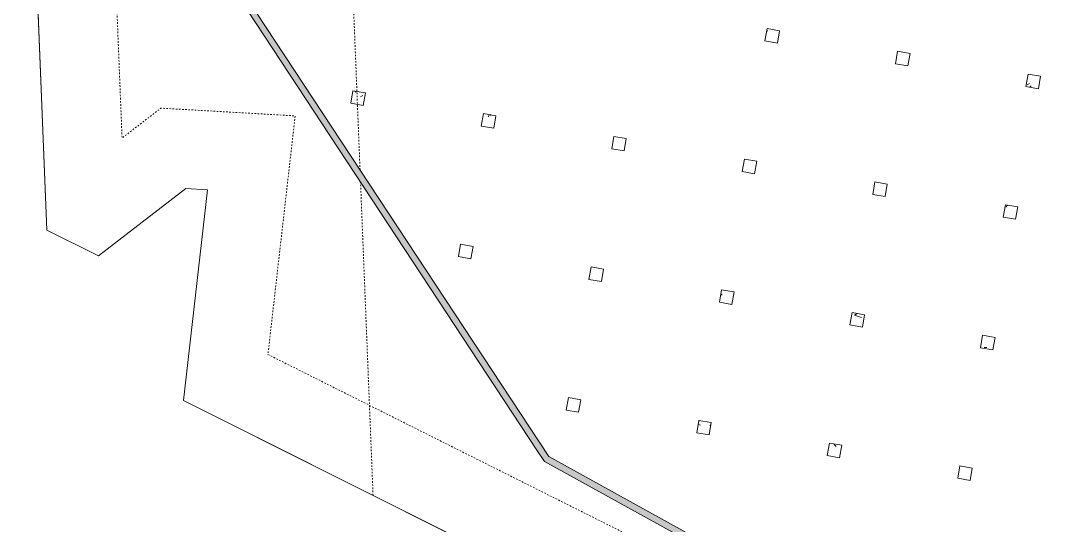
# Model space of a CAD drawing. Extents: x 274235 to 276654, y 142848 to 144425.
# Drawn here: x 276011.4 to 276076.6, y 143009.1 to 143041.1 of the extents above; entities that cross this region are included whole.
import ezdxf

# ---------------------------------------------------------------- set-up
doc = ezdxf.new("R2010")
doc.units = 0
doc.header["$LTSCALE"] = 1.5
doc.linetypes.add('IMPORT-SITE-SETBACK$0$_ACM-G-DASHED _2_', pattern=[19.05, 12.7, -6.35])
doc.linetypes.add('IMPORT-SITE-SETBACK$0$_ACM-G-DIVIDE _2_', pattern=[31.75, 12.7, -6.35, 0, -6.35, 0, -6.35])
doc.layers.get('0').update_dxf_attribs({"linetype": 'CONTINUOUS', "lineweight": 0})
for name, color, linetype, lineweight in [('_ACM-A-DETL', 7, 'CONTINUOUS', 5), ('_ACM-A-SITE-PROP-ESMT', 10, 'CONTINUOUS', 5), ('_ACM-A-WALL-FULL', 6, 'CONTINUOUS', 13), ('_ACM-A-WALL-PATT', 8, 'CONTINUOUS', 9), ('_ACM-S-STRU-CLOS', 5, 'CONTINUOUS', 5), ('SITE for basement_dwg', 8, 'CONTINUOUS', 5), ('SITE-SETBACK$0$_ACM-A-SITE-SETB-GREN', 7, 'IMPORT-SITE-SETBACK$0$_ACM-G-DIVIDE _2_', 18), ('SITE-SETBACK$0$_ACM-A-SITE-SETB-HIRS', 7, 'IMPORT-SITE-SETBACK$0$_ACM-G-DASHED _2_', 18), ('SITE-SETBACK$0$JZD', 250, 'CONTINUOUS', 5)]:
    doc.layers.add(name, color=color, linetype=linetype, lineweight=lineweight)

# ---------------------------------------------------------------- blocks, each defined once
blk = doc.blocks.new('SITE for basement_dwg-3947335-B1_Working')
at = {"layer": 'SITE-SETBACK$0$_ACM-A-SITE-SETB-GREN'}
blk.add_line((186559, -1746), (182365, 17675), dxfattribs=at)
at = {"layer": 'SITE-SETBACK$0$_ACM-A-SITE-SETB-GREN', "flags": 128}
blk.add_lwpolyline([(182202, 18432), (174564, 53798), (174683, 57374), (175119, 59797), (174321, 69034), (173094, 79041), (172728, 81288)], dxfattribs=at)
at = {"layer": 'SITE-SETBACK$0$_ACM-A-SITE-SETB-HIRS', "flags": 128}
blk.add_lwpolyline([(441171, 257688), (447193, 257688), (445964, 215892), (464070, 215604), (464034, 183857), (464946, 136400), (467077, 81763), (463911, 41559), (467261, -31569), (445510, -54465), (417944, -54618), (414626, -54621), (411318, -54596), (408012, -54543), (404706, -54460), (401399, -54349), (398094, -54210), (394792, -54041), (391491, -53843), (388192, -53617), (384893, -53362), (381598, -53079), (378306, -52767), (375017, -52425), (371729, -52056), (368447, -51659), (365167, -51232), (361891, -50777), (358620, -50293), (355353, -49781), (352089, -49240), (348831, -48672), (345578, -48074), (342330, -47449), (339089, -46796), (335852, -46114), (332622, -45404), (329398, -44666), (326181, -43899), (322970, -43105), (320011, -42346), (292145, -31836), (279304, -27260), (276912, -26407), (227559, -8820), (178459, 5903), (177562, 21093), (169095, 20113), (166988, 17822), (159511, 52445), (159728, 58960), (160004, 60492), (159400, 67475), (158242, 76922), (156377, 88374), (154069, 96126), (153228, 103623), (148745, 257688)], dxfattribs=at)
at = {"layer": 'SITE-SETBACK$0$JZD', "flags": 128}
blk.add_lwpolyline([(275233, -31117), (226000, -13573), (173674, 2118), (172883, 15518), (171516, 15360), (166792, 10223), (163290, 11258), (154493, 51993), (154743, 59489), (154965, 60723), (154427, 66955), (153291, 76215), (151493, 87255), (149150, 95126)], dxfattribs=at)
blk = doc.blocks.new('M_Concrete-Rectangular-Column - 800 x 800mm-V382-B1_Working')
at = {"layer": '_ACM-S-STRU-CLOS'}
h = blk.add_hatch(dxfattribs=at)
h.set_pattern_fill('FP_244', color=256, style=0, pattern_type=2)
h.set_pattern_definition([(50, (-840604, -604404.6), (3643.682, -318.781), [381, -4191]), (355, (-840604, -604404.6), (-704.856, 3821.136), [304.8, -3352.8]), (100.451, (-840300.5, -604431), (2938.852, 3502.332), [323.8, -3561.801]), (46.184, (-840604, -603388.6), (5421.582, -840.855), [571.5, -6286.5]), (96.636, (-840152.3, -603458.6), (4748.05, 4948.551), [485.7, -5342.702]), (351.184, (-840604, -603388.6), (4748.1, 4948.506), [457.2, -5029.2]), (21, (-840096, -603642.6), (3032.288, -2045.3045), [381, -4191]), (326, (-840096, -603642.6), (1236.042, 3683.762), [304.8, -3352.8]), (71.451, (-839843.4, -603813), (4268.343, 1638.425), [323.8, -3561.801]), (37.5, (-840604.1, -604404.6), (61.772, 1691.1008), [167.64, -3144.52, 167.64, -6601.46]), (37.5, (-840604.1, -604404.6), (61.772, 1691.1008), [-3479.8, -3235.96, 167.64, -3197.86]), (7.5, (-840604.1, -604404.6), (1336.3933, 2003.6115), [167.64, -1772.92, 167.64, -4351.02]), (7.5, (-840604.1, -604404.6), (1336.3933, 2003.6115), [-2108.2, -3068.32, 167.64, -1115.06]), (327.5, (-841737, -604404.6), (2711.8178, -114.5786), [167.64, -1102.36, -9220.2]), (327.5, (-841737, -604404.6), (2711.8178, -114.5786), [-1270, 167.64, -3794.76, -5257.8]), (327.5, (-841737, -604404.6), (2711.8178, -114.5786), [-5232.4, 167.64, -5090.16]), (317.5, (-842245, -604404.6), (2962.5856, 508.5334), [167.64, -1483.36, 167.64, -6197.6]), (317.5, (-842245, -604404.6), (2962.5856, 508.5334), [-1818.64, -2463.8, 167.64, -3566.16])])
h.paths.add_polyline_path([(400, -400), (400, 400), (-400, 400), (-400, -400)])
at = {"layer": '_ACM-A-DETL', "color": 250}
for p, q in [((400, 400), (-400, 400)), ((-400, 400), (-400, -400)), ((400, -400), (400, 400)), ((-400, -400), (400, -400))]:
    blk.add_line(p, q, dxfattribs=at)
blk = doc.blocks.new('M_Concrete-Rectangular-Column - 800 x 800mm-V383-B1_Working')
at = {"layer": '_ACM-S-STRU-CLOS'}
h = blk.add_hatch(dxfattribs=at)
h.set_pattern_fill('FP_245', color=256, style=0, pattern_type=2)
h.set_pattern_definition([(50, (-840604, -596004.6), (3643.682, -318.781), [381, -4191]), (355, (-840604, -596004.6), (-704.856, 3821.136), [304.8, -3352.8]), (100.451, (-840300.5, -596031), (2938.852, 3502.332), [323.8, -3561.801]), (46.184, (-840604, -594988.6), (5421.582, -840.855), [571.5, -6286.5]), (96.636, (-840152.3, -595058.6), (4748.05, 4948.551), [485.7, -5342.702]), (351.184, (-840604, -594988.6), (4748.1, 4948.506), [457.2, -5029.2]), (21, (-840096, -595242.6), (3032.288, -2045.3045), [381, -4191]), (326, (-840096, -595242.6), (1236.042, 3683.762), [304.8, -3352.8]), (71.451, (-839843.4, -595413), (4268.343, 1638.425), [323.8, -3561.801]), (37.5, (-840604.1, -596004.6), (61.772, 1691.1008), [167.64, -3144.52, 167.64, -6601.46]), (37.5, (-840604.1, -596004.6), (61.772, 1691.1008), [-3479.8, -3235.96, 167.64, -3197.86]), (7.5, (-840604.1, -596004.6), (1336.3933, 2003.6115), [167.64, -1772.92, 167.64, -4351.02]), (7.5, (-840604.1, -596004.6), (1336.3933, 2003.6115), [-2108.2, -3068.32, 167.64, -1115.06]), (327.5, (-841737, -596004.6), (2711.8178, -114.5786), [167.64, -1102.36, -9220.2]), (327.5, (-841737, -596004.6), (2711.8178, -114.5786), [-1270, 167.64, -3794.76, -5257.8]), (327.5, (-841737, -596004.6), (2711.8178, -114.5786), [-5232.4, 167.64, -5090.16]), (317.5, (-842245, -596004.6), (2962.5856, 508.5334), [167.64, -1483.36, 167.64, -6197.6]), (317.5, (-842245, -596004.6), (2962.5856, 508.5334), [-1818.64, -2463.8, 167.64, -3566.16])])
h.paths.add_polyline_path([(400, -400), (400, 400), (-400, 400), (-400, -400)])
at = {"layer": '_ACM-A-DETL', "color": 250}
for p, q in [((400, 400), (-400, 400)), ((-400, 400), (-400, -400)), ((400, -400), (400, 400)), ((-400, -400), (400, -400))]:
    blk.add_line(p, q, dxfattribs=at)
blk = doc.blocks.new('M_Concrete-Rectangular-Column - 800 x 800mm-V384-B1_Working')
at = {"layer": '_ACM-S-STRU-CLOS'}
h = blk.add_hatch(dxfattribs=at)
h.set_pattern_fill('FP_246', color=256, style=0, pattern_type=2)
h.set_pattern_definition([(50, (-840604, -587604.6), (3643.682, -318.781), [381, -4191]), (355, (-840604, -587604.6), (-704.856, 3821.136), [304.8, -3352.8]), (100.451, (-840300.5, -587631), (2938.852, 3502.332), [323.8, -3561.801]), (46.184, (-840604, -586588.6), (5421.582, -840.855), [571.5, -6286.5]), (96.636, (-840152.3, -586658.6), (4748.05, 4948.551), [485.7, -5342.702]), (351.184, (-840604, -586588.6), (4748.1, 4948.506), [457.2, -5029.2]), (21, (-840096, -586842.6), (3032.288, -2045.3045), [381, -4191]), (326, (-840096, -586842.6), (1236.042, 3683.762), [304.8, -3352.8]), (71.451, (-839843.4, -587013), (4268.343, 1638.425), [323.8, -3561.801]), (37.5, (-840604.1, -587604.6), (61.772, 1691.1008), [167.64, -3144.52, 167.64, -6601.46]), (37.5, (-840604.1, -587604.6), (61.772, 1691.1008), [-3479.8, -3235.96, 167.64, -3197.86]), (7.5, (-840604.1, -587604.6), (1336.3933, 2003.6115), [167.64, -1772.92, 167.64, -4351.02]), (7.5, (-840604.1, -587604.6), (1336.3933, 2003.6115), [-2108.2, -3068.32, 167.64, -1115.06]), (327.5, (-841737, -587604.6), (2711.8178, -114.5786), [167.64, -1102.36, -9220.2]), (327.5, (-841737, -587604.6), (2711.8178, -114.5786), [-1270, 167.64, -3794.76, -5257.8]), (327.5, (-841737, -587604.6), (2711.8178, -114.5786), [-5232.4, 167.64, -5090.16]), (317.5, (-842245, -587604.6), (2962.5856, 508.5334), [167.64, -1483.36, 167.64, -6197.6]), (317.5, (-842245, -587604.6), (2962.5856, 508.5334), [-1818.64, -2463.8, 167.64, -3566.16])])
h.paths.add_polyline_path([(400, -400), (400, 400), (-400, 400), (-400, -400)])
at = {"layer": '_ACM-A-DETL', "color": 250}
for p, q in [((400, 400), (-400, 400)), ((-400, 400), (-400, -400)), ((400, -400), (400, 400)), ((-400, -400), (400, -400))]:
    blk.add_line(p, q, dxfattribs=at)
blk = doc.blocks.new('M_Concrete-Rectangular-Column - 800 x 800mm-V385-B1_Working')
at = {"layer": '_ACM-A-DETL', "color": 250}
for p, q in [((400, 400), (-400, 400)), ((-400, 400), (-400, -400)), ((400, -400), (400, 400)), ((-400, -400), (400, -400))]:
    blk.add_line(p, q, dxfattribs=at)
blk = doc.blocks.new('M_Concrete-Rectangular-Column - 800 x 800mm-V388-B1_Working')
at = {"layer": '_ACM-A-DETL', "color": 250}
for p, q in [((400, 400), (-400, 400)), ((-400, 400), (-400, -400)), ((400, -400), (400, 400)), ((-400, -400), (400, -400))]:
    blk.add_line(p, q, dxfattribs=at)
blk = doc.blocks.new('M_Concrete-Rectangular-Column - 800 x 800mm-V389-B1_Working')
at = {"layer": '_ACM-S-STRU-CLOS'}
h = blk.add_hatch(dxfattribs=at)
h.set_pattern_fill('FP_248', color=256, style=0, pattern_type=2)
h.set_pattern_definition([(50, (-832204, -596004.6), (3643.682, -318.781), [381, -4191]), (355, (-832204, -596004.6), (-704.856, 3821.136), [304.8, -3352.8]), (100.451, (-831900.5, -596031), (2938.852, 3502.332), [323.8, -3561.801]), (46.184, (-832204, -594988.6), (5421.582, -840.855), [571.5, -6286.5]), (96.636, (-831752.3, -595058.6), (4748.05, 4948.551), [485.7, -5342.702]), (351.184, (-832204, -594988.6), (4748.1, 4948.506), [457.2, -5029.2]), (21, (-831696, -595242.6), (3032.288, -2045.3045), [381, -4191]), (326, (-831696, -595242.6), (1236.042, 3683.762), [304.8, -3352.8]), (71.451, (-831443.4, -595413), (4268.343, 1638.425), [323.8, -3561.801]), (37.5, (-832204.1, -596004.6), (61.772, 1691.1008), [167.64, -3144.52, 167.64, -6601.46]), (37.5, (-832204.1, -596004.6), (61.772, 1691.1008), [-3479.8, -3235.96, 167.64, -3197.86]), (7.5, (-832204.1, -596004.6), (1336.3933, 2003.6115), [167.64, -1772.92, 167.64, -4351.02]), (7.5, (-832204.1, -596004.6), (1336.3933, 2003.6115), [-2108.2, -3068.32, 167.64, -1115.06]), (327.5, (-833337, -596004.6), (2711.8178, -114.5786), [167.64, -1102.36, -9220.2]), (327.5, (-833337, -596004.6), (2711.8178, -114.5786), [-1270, 167.64, -3794.76, -5257.8]), (327.5, (-833337, -596004.6), (2711.8178, -114.5786), [-5232.4, 167.64, -5090.16]), (317.5, (-833845, -596004.6), (2962.5856, 508.5334), [167.64, -1483.36, 167.64, -6197.6]), (317.5, (-833845, -596004.6), (2962.5856, 508.5334), [-1818.64, -2463.8, 167.64, -3566.16])])
h.paths.add_polyline_path([(400, -400), (400, 400), (-400, 400), (-400, -400)])
at = {"layer": '_ACM-A-DETL', "color": 250}
for p, q in [((400, 400), (-400, 400)), ((-400, 400), (-400, -400)), ((400, -400), (400, 400)), ((-400, -400), (400, -400))]:
    blk.add_line(p, q, dxfattribs=at)
blk = doc.blocks.new('M_Concrete-Rectangular-Column - 800 x 800mm-V390-B1_Working')
at = {"layer": '_ACM-S-STRU-CLOS'}
h = blk.add_hatch(dxfattribs=at)
h.set_pattern_fill('FP_249', color=256, style=0, pattern_type=2)
h.set_pattern_definition([(50, (-832204, -587604.6), (3643.682, -318.781), [381, -4191]), (355, (-832204, -587604.6), (-704.856, 3821.136), [304.8, -3352.8]), (100.451, (-831900.5, -587631), (2938.852, 3502.332), [323.8, -3561.801]), (46.184, (-832204, -586588.6), (5421.582, -840.855), [571.5, -6286.5]), (96.636, (-831752.3, -586658.6), (4748.05, 4948.551), [485.7, -5342.702]), (351.184, (-832204, -586588.6), (4748.1, 4948.506), [457.2, -5029.2]), (21, (-831696, -586842.6), (3032.288, -2045.3045), [381, -4191]), (326, (-831696, -586842.6), (1236.042, 3683.762), [304.8, -3352.8]), (71.451, (-831443.4, -587013), (4268.343, 1638.425), [323.8, -3561.801]), (37.5, (-832204.1, -587604.6), (61.772, 1691.1008), [167.64, -3144.52, 167.64, -6601.46]), (37.5, (-832204.1, -587604.6), (61.772, 1691.1008), [-3479.8, -3235.96, 167.64, -3197.86]), (7.5, (-832204.1, -587604.6), (1336.3933, 2003.6115), [167.64, -1772.92, 167.64, -4351.02]), (7.5, (-832204.1, -587604.6), (1336.3933, 2003.6115), [-2108.2, -3068.32, 167.64, -1115.06]), (327.5, (-833337, -587604.6), (2711.8178, -114.5786), [167.64, -1102.36, -9220.2]), (327.5, (-833337, -587604.6), (2711.8178, -114.5786), [-1270, 167.64, -3794.76, -5257.8]), (327.5, (-833337, -587604.6), (2711.8178, -114.5786), [-5232.4, 167.64, -5090.16]), (317.5, (-833845, -587604.6), (2962.5856, 508.5334), [167.64, -1483.36, 167.64, -6197.6]), (317.5, (-833845, -587604.6), (2962.5856, 508.5334), [-1818.64, -2463.8, 167.64, -3566.16])])
h.paths.add_polyline_path([(400, -400), (400, 400), (-400, 400), (-400, -400)])
at = {"layer": '_ACM-A-DETL', "color": 250}
for p, q in [((400, 400), (-400, 400)), ((-400, 400), (-400, -400)), ((400, -400), (400, 400)), ((-400, -400), (400, -400))]:
    blk.add_line(p, q, dxfattribs=at)
blk = doc.blocks.new('M_Concrete-Rectangular-Column - 800 x 800mm-V391-B1_Working')
at = {"layer": '_ACM-S-STRU-CLOS'}
h = blk.add_hatch(dxfattribs=at)
h.set_pattern_fill('FP_250', color=256, style=0, pattern_type=2)
h.set_pattern_definition([(50, (-832204, -579204.6), (3643.682, -318.781), [381, -4191]), (355, (-832204, -579204.6), (-704.856, 3821.136), [304.8, -3352.8]), (100.451, (-831900.5, -579231), (2938.852, 3502.332), [323.8, -3561.801]), (46.184, (-832204, -578188.6), (5421.582, -840.855), [571.5, -6286.5]), (96.636, (-831752.3, -578258.6), (4748.05, 4948.551), [485.7, -5342.702]), (351.184, (-832204, -578188.6), (4748.1, 4948.506), [457.2, -5029.2]), (21, (-831696, -578442.6), (3032.288, -2045.3045), [381, -4191]), (326, (-831696, -578442.6), (1236.042, 3683.762), [304.8, -3352.8]), (71.451, (-831443.4, -578613), (4268.343, 1638.425), [323.8, -3561.801]), (37.5, (-832204.1, -579204.6), (61.772, 1691.1008), [167.64, -3144.52, 167.64, -6601.46]), (37.5, (-832204.1, -579204.6), (61.772, 1691.1008), [-3479.8, -3235.96, 167.64, -3197.86]), (7.5, (-832204.1, -579204.6), (1336.3933, 2003.6115), [167.64, -1772.92, 167.64, -4351.02]), (7.5, (-832204.1, -579204.6), (1336.3933, 2003.6115), [-2108.2, -3068.32, 167.64, -1115.06]), (327.5, (-833337, -579204.6), (2711.8178, -114.5786), [167.64, -1102.36, -9220.2]), (327.5, (-833337, -579204.6), (2711.8178, -114.5786), [-1270, 167.64, -3794.76, -5257.8]), (327.5, (-833337, -579204.6), (2711.8178, -114.5786), [-5232.4, 167.64, -5090.16]), (317.5, (-833845, -579204.6), (2962.5856, 508.5334), [167.64, -1483.36, 167.64, -6197.6]), (317.5, (-833845, -579204.6), (2962.5856, 508.5334), [-1818.64, -2463.8, 167.64, -3566.16])])
h.paths.add_polyline_path([(400, -400), (400, 400), (-400, 400), (-400, -400)])
at = {"layer": '_ACM-A-DETL', "color": 250}
for p, q in [((400, 400), (-400, 400)), ((-400, 400), (-400, -400)), ((400, -400), (400, 400)), ((-400, -400), (400, -400))]:
    blk.add_line(p, q, dxfattribs=at)
blk = doc.blocks.new('M_Concrete-Rectangular-Column - 800 x 800mm-V394-B1_Working')
at = {"layer": '_ACM-S-STRU-CLOS'}
h = blk.add_hatch(dxfattribs=at)
h.set_pattern_fill('FP_253', color=256, style=0, pattern_type=2)
h.set_pattern_definition([(50, (-823804, -604404.6), (3643.682, -318.781), [381, -4191]), (355, (-823804, -604404.6), (-704.856, 3821.136), [304.8, -3352.8]), (100.451, (-823500.5, -604431), (2938.852, 3502.332), [323.8, -3561.801]), (46.184, (-823804, -603388.6), (5421.582, -840.855), [571.5, -6286.5]), (96.636, (-823352.3, -603458.6), (4748.05, 4948.551), [485.7, -5342.702]), (351.184, (-823804, -603388.6), (4748.1, 4948.506), [457.2, -5029.2]), (21, (-823296, -603642.6), (3032.288, -2045.3045), [381, -4191]), (326, (-823296, -603642.6), (1236.042, 3683.762), [304.8, -3352.8]), (71.451, (-823043.4, -603813), (4268.343, 1638.425), [323.8, -3561.801]), (37.5, (-823804.1, -604404.6), (61.772, 1691.1008), [167.64, -3144.52, 167.64, -6601.46]), (37.5, (-823804.1, -604404.6), (61.772, 1691.1008), [-3479.8, -3235.96, 167.64, -3197.86]), (7.5, (-823804.1, -604404.6), (1336.3933, 2003.6115), [167.64, -1772.92, 167.64, -4351.02]), (7.5, (-823804.1, -604404.6), (1336.3933, 2003.6115), [-2108.2, -3068.32, 167.64, -1115.06]), (327.5, (-824937, -604404.6), (2711.8178, -114.5786), [167.64, -1102.36, -9220.2]), (327.5, (-824937, -604404.6), (2711.8178, -114.5786), [-1270, 167.64, -3794.76, -5257.8]), (327.5, (-824937, -604404.6), (2711.8178, -114.5786), [-5232.4, 167.64, -5090.16]), (317.5, (-825445, -604404.6), (2962.5856, 508.5334), [167.64, -1483.36, 167.64, -6197.6]), (317.5, (-825445, -604404.6), (2962.5856, 508.5334), [-1818.64, -2463.8, 167.64, -3566.16])])
h.paths.add_polyline_path([(400, -400), (400, 400), (-400, 400), (-400, -400)])
at = {"layer": '_ACM-A-DETL', "color": 250}
for p, q in [((400, 400), (-400, 400)), ((-400, 400), (-400, -400)), ((400, -400), (400, 400)), ((-400, -400), (400, -400))]:
    blk.add_line(p, q, dxfattribs=at)
blk = doc.blocks.new('M_Concrete-Rectangular-Column - 800 x 800mm-V395-B1_Working')
at = {"layer": '_ACM-A-DETL', "color": 250}
for p, q in [((400, 400), (-400, 400)), ((-400, 400), (-400, -400)), ((400, -400), (400, 400)), ((-400, -400), (400, -400))]:
    blk.add_line(p, q, dxfattribs=at)
blk = doc.blocks.new('M_Concrete-Rectangular-Column - 800 x 800mm-V396-B1_Working')
at = {"layer": '_ACM-S-STRU-CLOS'}
h = blk.add_hatch(dxfattribs=at)
h.set_pattern_fill('FP_254', color=256, style=0, pattern_type=2)
h.set_pattern_definition([(50, (-823804, -587604.6), (3643.682, -318.781), [381, -4191]), (355, (-823804, -587604.6), (-704.856, 3821.136), [304.8, -3352.8]), (100.451, (-823500.5, -587631), (2938.852, 3502.332), [323.8, -3561.801]), (46.184, (-823804, -586588.6), (5421.582, -840.855), [571.5, -6286.5]), (96.636, (-823352.3, -586658.6), (4748.05, 4948.551), [485.7, -5342.702]), (351.184, (-823804, -586588.6), (4748.1, 4948.506), [457.2, -5029.2]), (21, (-823296, -586842.6), (3032.288, -2045.3045), [381, -4191]), (326, (-823296, -586842.6), (1236.042, 3683.762), [304.8, -3352.8]), (71.451, (-823043.4, -587013), (4268.343, 1638.425), [323.8, -3561.801]), (37.5, (-823804.1, -587604.6), (61.772, 1691.1008), [167.64, -3144.52, 167.64, -6601.46]), (37.5, (-823804.1, -587604.6), (61.772, 1691.1008), [-3479.8, -3235.96, 167.64, -3197.86]), (7.5, (-823804.1, -587604.6), (1336.3933, 2003.6115), [167.64, -1772.92, 167.64, -4351.02]), (7.5, (-823804.1, -587604.6), (1336.3933, 2003.6115), [-2108.2, -3068.32, 167.64, -1115.06]), (327.5, (-824937, -587604.6), (2711.8178, -114.5786), [167.64, -1102.36, -9220.2]), (327.5, (-824937, -587604.6), (2711.8178, -114.5786), [-1270, 167.64, -3794.76, -5257.8]), (327.5, (-824937, -587604.6), (2711.8178, -114.5786), [-5232.4, 167.64, -5090.16]), (317.5, (-825445, -587604.6), (2962.5856, 508.5334), [167.64, -1483.36, 167.64, -6197.6]), (317.5, (-825445, -587604.6), (2962.5856, 508.5334), [-1818.64, -2463.8, 167.64, -3566.16])])
h.paths.add_polyline_path([(400, -400), (400, 400), (-400, 400), (-400, -400)])
at = {"layer": '_ACM-A-DETL', "color": 250}
for p, q in [((400, 400), (-400, 400)), ((-400, 400), (-400, -400)), ((400, -400), (400, 400)), ((-400, -400), (400, -400))]:
    blk.add_line(p, q, dxfattribs=at)
blk = doc.blocks.new('M_Concrete-Rectangular-Column - 800 x 800mm-V397-B1_Working')
at = {"layer": '_ACM-S-STRU-CLOS'}
h = blk.add_hatch(dxfattribs=at)
h.set_pattern_fill('FP_255', color=256, style=0, pattern_type=2)
h.set_pattern_definition([(50, (-823804, -579204.6), (3643.682, -318.781), [381, -4191]), (355, (-823804, -579204.6), (-704.856, 3821.136), [304.8, -3352.8]), (100.451, (-823500.5, -579231), (2938.852, 3502.332), [323.8, -3561.801]), (46.184, (-823804, -578188.6), (5421.582, -840.855), [571.5, -6286.5]), (96.636, (-823352.3, -578258.6), (4748.05, 4948.551), [485.7, -5342.702]), (351.184, (-823804, -578188.6), (4748.1, 4948.506), [457.2, -5029.2]), (21, (-823296, -578442.6), (3032.288, -2045.3045), [381, -4191]), (326, (-823296, -578442.6), (1236.042, 3683.762), [304.8, -3352.8]), (71.451, (-823043.4, -578613), (4268.343, 1638.425), [323.8, -3561.801]), (37.5, (-823804.1, -579204.6), (61.772, 1691.1008), [167.64, -3144.52, 167.64, -6601.46]), (37.5, (-823804.1, -579204.6), (61.772, 1691.1008), [-3479.8, -3235.96, 167.64, -3197.86]), (7.5, (-823804.1, -579204.6), (1336.3933, 2003.6115), [167.64, -1772.92, 167.64, -4351.02]), (7.5, (-823804.1, -579204.6), (1336.3933, 2003.6115), [-2108.2, -3068.32, 167.64, -1115.06]), (327.5, (-824937, -579204.6), (2711.8178, -114.5786), [167.64, -1102.36, -9220.2]), (327.5, (-824937, -579204.6), (2711.8178, -114.5786), [-1270, 167.64, -3794.76, -5257.8]), (327.5, (-824937, -579204.6), (2711.8178, -114.5786), [-5232.4, 167.64, -5090.16]), (317.5, (-825445, -579204.6), (2962.5856, 508.5334), [167.64, -1483.36, 167.64, -6197.6]), (317.5, (-825445, -579204.6), (2962.5856, 508.5334), [-1818.64, -2463.8, 167.64, -3566.16])])
h.paths.add_polyline_path([(400, -400), (400, 400), (-400, 400), (-400, -400)])
at = {"layer": '_ACM-A-DETL', "color": 250}
for p, q in [((400, 400), (-400, 400)), ((-400, 400), (-400, -400)), ((400, -400), (400, 400)), ((-400, -400), (400, -400))]:
    blk.add_line(p, q, dxfattribs=at)
blk = doc.blocks.new('M_Concrete-Rectangular-Column - 800 x 800mm-V400-B1_Working')
at = {"layer": '_ACM-A-DETL', "color": 250}
for p, q in [((400, 400), (-400, 400)), ((-400, 400), (-400, -400)), ((400, -400), (400, 400)), ((-400, -400), (400, -400))]:
    blk.add_line(p, q, dxfattribs=at)
blk = doc.blocks.new('M_Concrete-Rectangular-Column - 800 x 800mm-V401-B1_Working')
at = {"layer": '_ACM-A-DETL', "color": 250}
for p, q in [((400, 400), (-400, 400)), ((-400, 400), (-400, -400)), ((400, -400), (400, 400)), ((-400, -400), (400, -400))]:
    blk.add_line(p, q, dxfattribs=at)
blk = doc.blocks.new('M_Concrete-Rectangular-Column - 800 x 800mm-V402-B1_Working')
at = {"layer": '_ACM-A-DETL', "color": 250}
for p, q in [((400, 400), (-400, 400)), ((-400, 400), (-400, -400)), ((400, -400), (400, 400)), ((-400, -400), (400, -400))]:
    blk.add_line(p, q, dxfattribs=at)
blk = doc.blocks.new('M_Concrete-Rectangular-Column - 800 x 800mm-V405-B1_Working')
at = {"layer": '_ACM-S-STRU-CLOS'}
h = blk.add_hatch(dxfattribs=at)
h.set_pattern_fill('FP_260', color=256, style=0, pattern_type=2)
h.set_pattern_definition([(50, (-807004, -596004.6), (3643.682, -318.781), [381, -4191]), (355, (-807004, -596004.6), (-704.856, 3821.136), [304.8, -3352.8]), (100.451, (-806700.5, -596031), (2938.852, 3502.332), [323.8, -3561.801]), (46.184, (-807004, -594988.6), (5421.582, -840.855), [571.5, -6286.5]), (96.636, (-806552.3, -595058.6), (4748.05, 4948.551), [485.7, -5342.702]), (351.184, (-807004, -594988.6), (4748.1, 4948.506), [457.2, -5029.2]), (21, (-806496, -595242.6), (3032.288, -2045.3045), [381, -4191]), (326, (-806496, -595242.6), (1236.042, 3683.762), [304.8, -3352.8]), (71.451, (-806243.4, -595413), (4268.343, 1638.425), [323.8, -3561.801]), (37.5, (-807004.1, -596004.6), (61.772, 1691.1008), [167.64, -3144.52, 167.64, -6601.46]), (37.5, (-807004.1, -596004.6), (61.772, 1691.1008), [-3479.8, -3235.96, 167.64, -3197.86]), (7.5, (-807004.1, -596004.6), (1336.3933, 2003.6115), [167.64, -1772.92, 167.64, -4351.02]), (7.5, (-807004.1, -596004.6), (1336.3933, 2003.6115), [-2108.2, -3068.32, 167.64, -1115.06]), (327.5, (-808137, -596004.6), (2711.8178, -114.5786), [167.64, -1102.36, -9220.2]), (327.5, (-808137, -596004.6), (2711.8178, -114.5786), [-1270, 167.64, -3794.76, -5257.8]), (327.5, (-808137, -596004.6), (2711.8178, -114.5786), [-5232.4, 167.64, -5090.16]), (317.5, (-808645, -596004.6), (2962.5856, 508.5334), [167.64, -1483.36, 167.64, -6197.6]), (317.5, (-808645, -596004.6), (2962.5856, 508.5334), [-1818.64, -2463.8, 167.64, -3566.16])])
h.paths.add_polyline_path([(400, -400), (400, 400), (-400, 400), (-400, -400)])
at = {"layer": '_ACM-A-DETL', "color": 250}
for p, q in [((400, 400), (-400, 400)), ((-400, 400), (-400, -400)), ((400, -400), (400, 400)), ((-400, -400), (400, -400))]:
    blk.add_line(p, q, dxfattribs=at)
blk = doc.blocks.new('M_Concrete-Rectangular-Column - 800 x 800mm-V406-B1_Working')
at = {"layer": '_ACM-S-STRU-CLOS'}
h = blk.add_hatch(dxfattribs=at)
h.set_pattern_fill('FP_261', color=256, style=0, pattern_type=2)
h.set_pattern_definition([(50, (-807004, -587604.6), (3643.682, -318.781), [381, -4191]), (355, (-807004, -587604.6), (-704.856, 3821.136), [304.8, -3352.8]), (100.451, (-806700.5, -587631), (2938.852, 3502.332), [323.8, -3561.801]), (46.184, (-807004, -586588.6), (5421.582, -840.855), [571.5, -6286.5]), (96.636, (-806552.3, -586658.6), (4748.05, 4948.551), [485.7, -5342.702]), (351.184, (-807004, -586588.6), (4748.1, 4948.506), [457.2, -5029.2]), (21, (-806496, -586842.6), (3032.288, -2045.3045), [381, -4191]), (326, (-806496, -586842.6), (1236.042, 3683.762), [304.8, -3352.8]), (71.451, (-806243.4, -587013), (4268.343, 1638.425), [323.8, -3561.801]), (37.5, (-807004.1, -587604.6), (61.772, 1691.1008), [167.64, -3144.52, 167.64, -6601.46]), (37.5, (-807004.1, -587604.6), (61.772, 1691.1008), [-3479.8, -3235.96, 167.64, -3197.86]), (7.5, (-807004.1, -587604.6), (1336.3933, 2003.6115), [167.64, -1772.92, 167.64, -4351.02]), (7.5, (-807004.1, -587604.6), (1336.3933, 2003.6115), [-2108.2, -3068.32, 167.64, -1115.06]), (327.5, (-808137, -587604.6), (2711.8178, -114.5786), [167.64, -1102.36, -9220.2]), (327.5, (-808137, -587604.6), (2711.8178, -114.5786), [-1270, 167.64, -3794.76, -5257.8]), (327.5, (-808137, -587604.6), (2711.8178, -114.5786), [-5232.4, 167.64, -5090.16]), (317.5, (-808645, -587604.6), (2962.5856, 508.5334), [167.64, -1483.36, 167.64, -6197.6]), (317.5, (-808645, -587604.6), (2962.5856, 508.5334), [-1818.64, -2463.8, 167.64, -3566.16])])
h.paths.add_polyline_path([(400, -400), (400, 400), (-400, 400), (-400, -400)])
at = {"layer": '_ACM-A-DETL', "color": 250}
for p, q in [((400, 400), (-400, 400)), ((-400, 400), (-400, -400)), ((400, -400), (400, 400)), ((-400, -400), (400, -400))]:
    blk.add_line(p, q, dxfattribs=at)
blk = doc.blocks.new('M_Concrete-Rectangular-Column - 800 x 800mm-V548-B1_Working')
at = {"layer": '_ACM-S-STRU-CLOS'}
h = blk.add_hatch(dxfattribs=at)
h.set_pattern_fill('FP_345', color=256, style=0, pattern_type=2)
h.set_pattern_definition([(50, (-798604, -596004.6), (3643.682, -318.781), [381, -4191]), (355, (-798604, -596004.6), (-704.856, 3821.136), [304.8, -3352.8]), (100.451, (-798300.5, -596031), (2938.852, 3502.332), [323.8, -3561.801]), (46.184, (-798604, -594988.6), (5421.582, -840.855), [571.5, -6286.5]), (96.636, (-798152.3, -595058.6), (4748.05, 4948.551), [485.7, -5342.702]), (351.184, (-798604, -594988.6), (4748.1, 4948.506), [457.2, -5029.2]), (21, (-798096, -595242.6), (3032.288, -2045.3045), [381, -4191]), (326, (-798096, -595242.6), (1236.042, 3683.762), [304.8, -3352.8]), (71.451, (-797843.4, -595413), (4268.343, 1638.425), [323.8, -3561.801]), (37.5, (-798604.1, -596004.6), (61.772, 1691.1008), [167.64, -3144.52, 167.64, -6601.46]), (37.5, (-798604.1, -596004.6), (61.772, 1691.1008), [-3479.8, -3235.96, 167.64, -3197.86]), (7.5, (-798604.1, -596004.6), (1336.3933, 2003.6115), [167.64, -1772.92, 167.64, -4351.02]), (7.5, (-798604.1, -596004.6), (1336.3933, 2003.6115), [-2108.2, -3068.32, 167.64, -1115.06]), (327.5, (-799737, -596004.6), (2711.8178, -114.5786), [167.64, -1102.36, -9220.2]), (327.5, (-799737, -596004.6), (2711.8178, -114.5786), [-1270, 167.64, -3794.76, -5257.8]), (327.5, (-799737, -596004.6), (2711.8178, -114.5786), [-5232.4, 167.64, -5090.16]), (317.5, (-800245, -596004.6), (2962.5856, 508.5334), [167.64, -1483.36, 167.64, -6197.6]), (317.5, (-800245, -596004.6), (2962.5856, 508.5334), [-1818.64, -2463.8, 167.64, -3566.16])])
h.paths.add_polyline_path([(400, -400), (400, 400), (-400, 400), (-400, -400)])
at = {"layer": '_ACM-A-DETL', "color": 250}
for p, q in [((400, 400), (-400, 400)), ((-400, 400), (-400, -400)), ((400, -400), (400, 400)), ((-400, -400), (400, -400))]:
    blk.add_line(p, q, dxfattribs=at)
blk = doc.blocks.new('Family - ___-3630293-B1_Working')
at = {"layer": '_ACM-A-SITE-PROP-ESMT'}
for p, q in [((780596, 584375), (771799, 625110)), ((788823, 588476), (784098, 583340)), ((790189, 588635), (788823, 588476)), ((790980, 575235), (790189, 588635)), ((784098, 583340), (780596, 584375)), ((843307, 559544), (790980, 575235))]:
    blk.add_line(p, q, dxfattribs=at)
blk = doc.blocks.new('BASEMENT20250512')
at = {"layer": '_ACM-A-WALL-PATT', "lineweight": 5}
for points in [[(814421.3021, 575702.2739), (781804.1242, 610360.632), (781804.1242, 609776.9778), (813609.8775, 575980.8232)], [(926499.8238, 536804.566), (926566.569, 537204.566), (813609.8775, 575980.8232), (814197.8313, 575356.0753), (918938.0002, 539400.4212)]]:
    blk.add_hatch(color=256, dxfattribs=at).paths.add_polyline_path(points)
at = {"layer": '_ACM-A-WALL-FULL', "lineweight": 9}
for p, q in [((814421.3021, 575702.2739), (781804.1242, 610360.632)), ((781404.1242, 610202.0098), (813609.8775, 575980.8232)), ((813609.8775, 575980.8232), (814197.8313, 575356.0753)), ((814197.8313, 575356.0753), (926499.8238, 536804.566)), ((926566.569, 537204.566), (814421.3021, 575702.2739))]:
    blk.add_line(p, q, dxfattribs=at)
at = {"layer": '_ACM-A-SITE-PROP-ESMT'}
blk.add_blockref('Family - ___-3630293-B1_Working', (0, 0), dxfattribs=at)
at = {"layer": '_ACM-S-STRU-CLOS'}
for name, p in [('M_Concrete-Rectangular-Column - 800 x 800mm-V394-B1_Working', (823804.1241, 604404.5658)), ('M_Concrete-Rectangular-Column - 800 x 800mm-V388-B1_Working', (832204.124, 604404.5658)), ('M_Concrete-Rectangular-Column - 800 x 800mm-V382-B1_Working', (840604.124, 604404.5658)), ('M_Concrete-Rectangular-Column - 800 x 800mm-V548-B1_Working', (798604.1242, 596004.5658)), ('M_Concrete-Rectangular-Column - 800 x 800mm-V405-B1_Working', (807004.1241, 596004.5658)), ('M_Concrete-Rectangular-Column - 800 x 800mm-V400-B1_Working', (815404.1241, 596004.5658)), ('M_Concrete-Rectangular-Column - 800 x 800mm-V395-B1_Working', (823804.1241, 596004.5658)), ('M_Concrete-Rectangular-Column - 800 x 800mm-V389-B1_Working', (832204.124, 596004.5658)), ('M_Concrete-Rectangular-Column - 800 x 800mm-V383-B1_Working', (840604.124, 596004.5658)), ('M_Concrete-Rectangular-Column - 800 x 800mm-V406-B1_Working', (807004.1241, 587604.5658)), ('M_Concrete-Rectangular-Column - 800 x 800mm-V401-B1_Working', (815404.1241, 587604.5658)), ('M_Concrete-Rectangular-Column - 800 x 800mm-V396-B1_Working', (823804.1241, 587604.5658)), ('M_Concrete-Rectangular-Column - 800 x 800mm-V390-B1_Working', (832204.124, 587604.5658)), ('M_Concrete-Rectangular-Column - 800 x 800mm-V384-B1_Working', (840604.124, 587604.5658)), ('M_Concrete-Rectangular-Column - 800 x 800mm-V402-B1_Working', (815404.1241, 579204.5659)), ('M_Concrete-Rectangular-Column - 800 x 800mm-V397-B1_Working', (823804.1241, 579204.5659)), ('M_Concrete-Rectangular-Column - 800 x 800mm-V391-B1_Working', (832204.124, 579204.5659)), ('M_Concrete-Rectangular-Column - 800 x 800mm-V385-B1_Working', (840604.124, 579204.5659))]:
    blk.add_blockref(name, p, dxfattribs=at)
at = {"layer": 'SITE for basement_dwg', "color": 250}
blk.add_blockref('SITE for basement_dwg-3947335-B1_Working', (617306.3804, 573116.7708), dxfattribs=at)
blk = doc.blocks.new('Family - ___-3630293-F5_Working')
at = {"layer": '_ACM-A-SITE-PROP-ESMT'}
for p, q in [((780596, 584375), (771799, 625110)), ((788823, 588476), (784098, 583340)), ((790189, 588635), (788823, 588476)), ((790980, 575235), (790189, 588635)), ((784098, 583340), (780596, 584375)), ((843307, 559544), (790980, 575235))]:
    blk.add_line(p, q, dxfattribs=at)
blk = doc.blocks.new('5f0512')
at = {"layer": '_ACM-A-SITE-PROP-ESMT'}
blk.add_blockref('Family - ___-3630293-F5_Working', (-1000204.1235, -730404.5654), dxfattribs=at)

msp = doc.modelspace()

# ---------------------------------------------------------------- block references
at = {"xscale": 0.0009999999999999994, "yscale": 0.001, "zscale": 0.001, "rotation": 350.1075696352769}
msp.add_blockref('BASEMENT20250512', (275143.722, 142586.221), dxfattribs=at)

# ---------------------------------------------------------------- next in the draw order: block references
msp.add_blockref('5f0512', (276254.538, 143133.932), dxfattribs=at)

doc.saveas('drawing.dxf')
